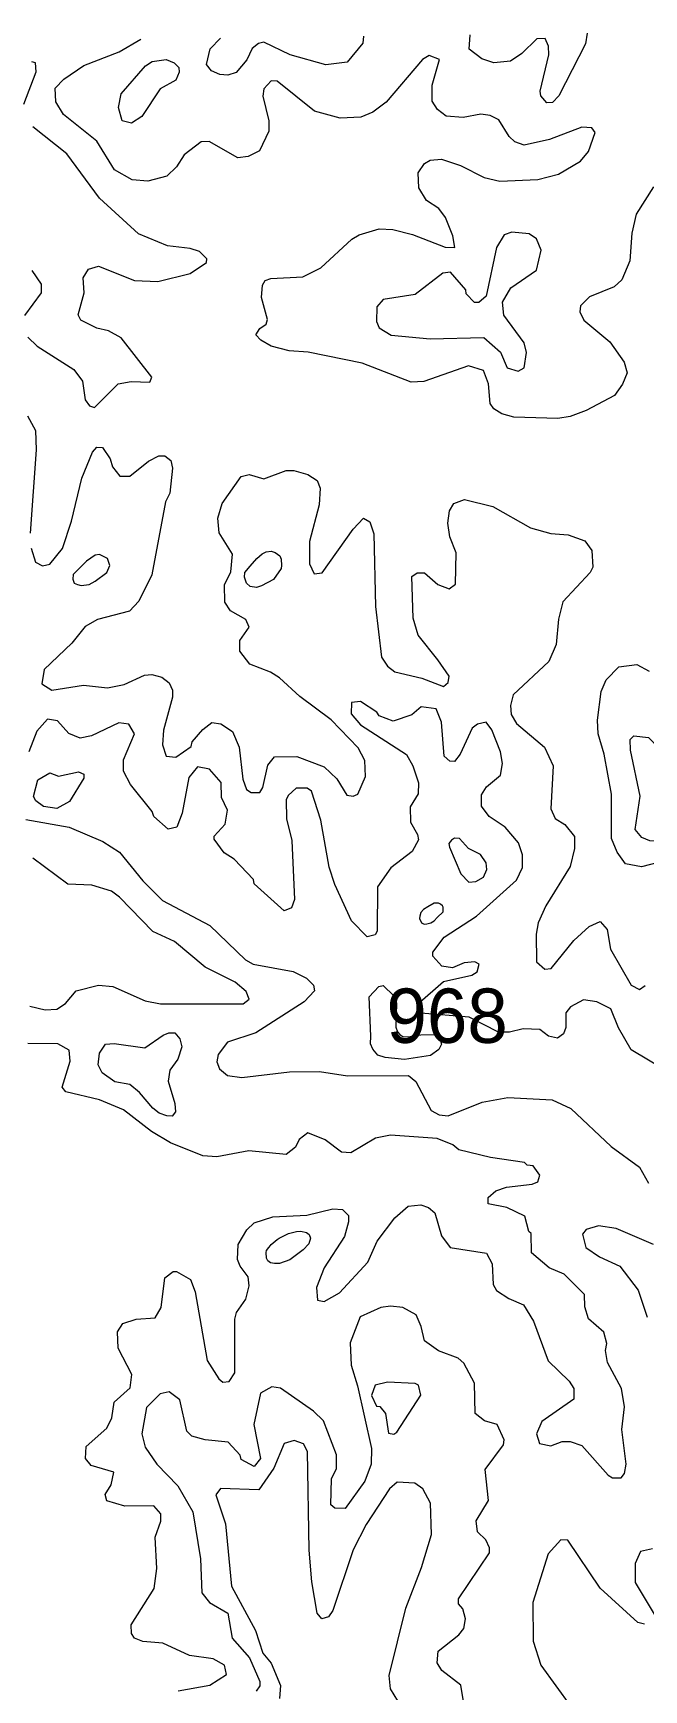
# Model space of a CAD drawing. Header units: kilometres. Extents: x 178.1 to 232.4, y 8228.7 to 8284.8.
# Drawn here: x 184.72 to 186.518, y 8279.347 to 8284.225 of the extents above; entities that cross this region are included whole.
import ezdxf

# ---------------------------------------------------------------- set-up
doc = ezdxf.new("R2010")
doc.units = ezdxf.units.KM
doc.layers.add('2', color=7, linetype='Continuous')
doc.layers.add('21', color=7, linetype='Continuous')
doc.styles.add('dgn002', font='dgn002.shx')

msp = doc.modelspace()

# ---------------------------------------------------------------- linework, layer by layer
at = {"layer": '2', "color": 3, "linetype": 'Continuous', "lineweight": 0, "flags": 128}
for points in [[(186.3502, 8284.225), (186.3454, 8284.1931), (186.2676, 8284.0405), (186.2482, 8284.021), (186.2323, 8284.0193), (186.2146, 8284.0402), (186.212, 8284.054), (186.2381, 8284.1613), (186.2364, 8284.1869), (186.2267, 8284.2093), (186.2021, 8284.2083), (186.1581, 8284.1647), (186.1254, 8284.1424), (186.0761, 8284.1377), (186.0407, 8284.1491), (186.003, 8284.1779), (186.0064, 8284.2203)], [(184.8687, 8284.1293), (184.9727, 8284.1699), (185.0372, 8284.207)], [(185.6923, 8284.216), (185.6901, 8284.1956), (185.644, 8284.1392), (185.5814, 8284.1312), (185.4761, 8284.1616), (185.3988, 8284.1981), (185.3828, 8284.1945), (185.3644, 8284.18), (185.3488, 8284.1468), (185.3174, 8284.1089), (185.2933, 8284.1014), (185.2695, 8284.1032), (185.2445, 8284.1141), (185.2296, 8284.1326), (185.241, 8284.1785), (185.271, 8284.2102)], [(184.6926, 8284.0159), (184.7284, 8284.1106), (184.7268, 8284.1373), (184.7164, 8284.1405)], [(184.785, 8284.0627), (184.8097, 8284.0899), (184.8687, 8284.1293)], [(186.4172, 8283.3159), (186.4599, 8283.256), (186.4683, 8283.2252), (186.4548, 8283.1914), (186.4313, 8283.1578), (186.3473, 8283.114), (186.3005, 8283.0965), (186.2644, 8283.0908), (186.1343, 8283.0938), (186.0995, 8283.1042), (186.0758, 8283.1186), (186.0653, 8283.1345), (186.0602, 8283.1927), (186.0453, 8283.2317), (186.0011, 8283.2453), (185.8694, 8283.1994), (185.8323, 8283.1974), (185.6883, 8283.2536), (185.5289, 8283.2852), (185.4734, 8283.2894), (185.4207, 8283.3036), (185.3897, 8283.3208), (185.3757, 8283.3369), (185.387, 8283.3551), (185.4059, 8283.3681), (185.4093, 8283.3823), (185.3921, 8283.4462), (185.3949, 8283.4834), (185.4032, 8283.4962), (185.419, 8283.5024), (185.5132, 8283.5072), (185.5662, 8283.5335), (185.6577, 8283.6183), (185.6799, 8283.631), (185.7379, 8283.6485), (185.7786, 8283.6467), (185.8365, 8283.6322), (185.9328, 8283.5944), (185.9612, 8283.5935), (185.9557, 8283.6285), (185.9338, 8283.6826), (185.914, 8283.7091), (185.8777, 8283.7327), (185.8548, 8283.7694), (185.8532, 8283.8132), (185.8717, 8283.8413), (185.8888, 8283.851), (185.922, 8283.8543), (185.9774, 8283.8349), (186.0475, 8283.8003), (186.0932, 8283.7887), (186.2052, 8283.7936), (186.2665, 8283.8093), (186.3307, 8283.8483), (186.3545, 8283.8769), (186.3742, 8283.932), (186.3644, 8283.9458), (186.3345, 8283.9482), (186.2401, 8283.9116), (186.1649, 8283.8949), (186.138, 8283.9045), (186.1213, 8283.9204), (186.0905, 8283.9702), (186.0652, 8283.9828), (186.038, 8283.9861), (185.9861, 8283.9763), (185.9355, 8283.9802), (185.9096, 8284.0005), (185.8943, 8284.0248), (185.894, 8284.0719), (185.9155, 8284.1476), (185.886, 8284.1587), (185.866, 8284.1473), (185.7586, 8284.022), (185.72, 8283.9921), (185.6843, 8283.9778), (185.6235, 8283.9749), (185.5482, 8283.9956), (185.4378, 8284.0838), (185.4202, 8284.0845), (185.3992, 8284.0606), (185.3955, 8284.0395), (185.4132, 8283.967), (185.4134, 8283.9363), (185.3863, 8283.8788), (185.3527, 8283.8613), (185.3225, 8283.8578), (185.2376, 8283.9055), (185.2139, 8283.9052), (185.1643, 8283.8669), (185.1417, 8283.8315), (185.1131, 8283.8036), (185.057, 8283.7888), (185.0112, 8283.7926), (184.9589, 8283.8224)], [(185.0938, 8284.0611), (185.0397, 8283.9796), (185.0096, 8283.96), (184.9821, 8283.9669), (184.9708, 8284.0058), (184.9789, 8284.0464), (185.0509, 8284.1285), (185.0703, 8284.1416), (185.1109, 8284.1474), (185.135, 8284.1374), (185.1491, 8284.1237), (185.1499, 8284.1103), (185.1398, 8284.0867), (185.0938, 8284.0611)], [(184.9589, 8283.8224), (184.9069, 8283.9066), (184.8088, 8283.9851), (184.7864, 8284.023), (184.785, 8284.0627)], [(184.704, 8283.3296), (184.7316, 8283.3035), (184.8394, 8283.2349), (184.8653, 8283.2001), (184.8728, 8283.1454), (184.8853, 8283.1272), (184.9001, 8283.1226), (184.9698, 8283.1928), (185.0087, 8283.1992), (185.0637, 8283.1972), (185.0695, 8283.2119), (184.9788, 8283.3276), (184.9416, 8283.3487), (184.9075, 8283.3559), (184.8602, 8283.3794), (184.8525, 8283.3951), (184.8702, 8283.4601), (184.867, 8283.5048), (184.8826, 8283.5301), (184.9119, 8283.5384), (185.0177, 8283.4963), (185.0867, 8283.4937), (185.182, 8283.5174), (185.2296, 8283.5492), (185.2306, 8283.5608), (185.2096, 8283.5816), (185.1823, 8283.5909), (185.1152, 8283.5991), (185.0295, 8283.6343), (184.9153, 8283.7387), (184.8189, 8283.8696), (184.7184, 8283.9489)], [(186.5456, 8283.7723), (186.4946, 8283.6917), (186.4821, 8283.6361), (186.4765, 8283.5542), (186.4531, 8283.4988)], [(185.9949, 8283.4574), (185.9934, 8283.469), (185.9483, 8283.5213), (185.9255, 8283.5185), (185.8445, 8283.4552), (185.75, 8283.4403), (185.7311, 8283.4191), (185.7307, 8283.3761), (185.7386, 8283.3572), (185.7734, 8283.3361), (185.8884, 8283.3245), (186.0462, 8283.3293), (186.0959, 8283.2854), (186.1149, 8283.2391), (186.1476, 8283.2295), (186.1653, 8283.2391), (186.1721, 8283.2849), (186.1651, 8283.3132), (186.1049, 8283.3944), (186.1017, 8283.4329), (186.1262, 8283.4755), (186.202, 8283.5275), (186.2151, 8283.5855), (186.2015, 8283.6189), (186.1795, 8283.6338), (186.1289, 8283.6387), (186.1065, 8283.6307), (186.0839, 8283.5939), (186.0531, 8283.4508), (186.0316, 8283.4316), (186.0193, 8283.4318), (185.9949, 8283.4574)], [(184.7163, 8283.5257), (184.7435, 8283.4859), (184.7431, 8283.4608)], [(186.4531, 8283.4988), (186.4305, 8283.4776), (186.3573, 8283.4481), (186.3308, 8283.4216), (186.3291, 8283.4047)], [(184.7431, 8283.4608), (184.6945, 8283.394)], [(186.3291, 8283.4047), (186.3406, 8283.3802), (186.4172, 8283.3159)], [(184.7035, 8283.0979), (184.727, 8283.0546), (184.7287, 8282.9985), (184.7107, 8282.7523)], [(184.714, 8282.7088), (184.727, 8282.6671), (184.7473, 8282.6565), (184.7692, 8282.6611), (184.806, 8282.7073), (184.8326, 8282.7885), (184.8627, 8282.9142), (184.8949, 8282.9917), (184.9068, 8283.0063), (184.9241, 8283.0053), (184.9463, 8282.9713), (184.9534, 8282.9479), (184.9753, 8282.921), (185.0044, 8282.9202), (185.059, 8282.9651), (185.0901, 8282.9802), (185.1077, 8282.9804), (185.125, 8282.9667), (185.1302, 8282.9444), (185.1223, 8282.8707), (185.1092, 8282.8452), (185.0693, 8282.6299), (185.0307, 8282.5521), (185.0034, 8282.5231), (184.9095, 8282.4986), (184.8733, 8282.4778), (184.8339, 8282.4291), (184.7519, 8282.3516), (184.7454, 8282.3091), (184.7748, 8282.2908), (184.868, 8282.3054), (184.9385, 8282.2975), (184.9876, 8282.3068), (185.0471, 8282.3351), (185.0694, 8282.3367), (185.0982, 8282.3291), (185.12, 8282.3118), (185.1303, 8282.29), (185.1301, 8282.2702), (185.1038, 8282.173), (185.1009, 8282.1294), (185.1116, 8282.096), (185.1395, 8282.0935), (185.1846, 8282.1249), (185.1879, 8282.1386), (185.2188, 8282.1749), (185.2454, 8282.1948), (185.2727, 8282.1916), (185.3065, 8282.169), (185.326, 8282.1228), (185.337, 8282.0283), (185.3479, 8281.9979), (185.3615, 8281.9895), (185.3874, 8281.989), (185.3959, 8282.0035), (185.4103, 8282.0701), (185.4307, 8282.0938), (185.4959, 8282.095), (185.5769, 8282.0647), (185.6137, 8282.0295), (185.6428, 8281.9818), (185.6615, 8281.9785), (185.6753, 8281.984), (185.6978, 8282.0362), (185.6963, 8282.0832), (185.6769, 8282.1207), (185.5967, 8282.2029)], [(185.3558, 8282.4757), (185.3454, 8282.4983), (185.3012, 8282.5236), (185.2837, 8282.5494), (185.2835, 8282.6006), (185.3021, 8282.6389), (185.3064, 8282.6911), (185.2671, 8282.7541), (185.2638, 8282.797), (185.2766, 8282.8399), (185.3319, 8282.9194), (185.3557, 8282.9256), (185.3987, 8282.913), (185.4646, 8282.9374), (185.4875, 8282.9376), (185.5286, 8282.9252), (185.5562, 8282.9076), (185.5647, 8282.8854), (185.5616, 8282.8365), (185.5337, 8282.728), (185.5337, 8282.6628), (185.5471, 8282.6334), (185.5706, 8282.6359), (185.6621, 8282.7648), (185.6919, 8282.7971), (185.711, 8282.786), (185.7229, 8282.7509), (185.7279, 8282.537), (185.7453, 8282.3875), (185.7631, 8282.3609), (185.7845, 8282.3449), (185.864, 8282.326), (185.9276, 8282.3015), (185.9413, 8282.3132), (185.9442, 8282.3321), (185.9114, 8282.3801), (185.8532, 8282.4525), (185.8381, 8282.5021), (185.8349, 8282.6253), (185.8504, 8282.6363), (185.8717, 8282.6364), (185.9111, 8282.6016), (185.9442, 8282.5892), (185.9634, 8282.6023), (185.9649, 8282.695), (185.946, 8282.7419), (185.9401, 8282.7823), (185.9453, 8282.8184), (185.9585, 8282.8403), (185.9899, 8282.8519), (186.0729, 8282.8308), (186.1838, 8282.7681), (186.2434, 8282.7519), (186.2948, 8282.7481), (186.3439, 8282.7297), (186.3647, 8282.7022), (186.3677, 8282.6525), (186.3598, 8282.6367), (186.2791, 8282.5501), (186.2663, 8282.4995), (186.2593, 8282.4251), (186.2379, 8282.3752), (186.1329, 8282.2769), (186.1247, 8282.2453), (186.1265, 8282.219), (186.1427, 8282.1921), (186.2248, 8282.1229), (186.251, 8282.0678), (186.2433, 8281.9409), (186.2562, 8281.9124), (186.2847, 8281.8952), (186.3138, 8281.8597), (186.3138, 8281.824), (186.3008, 8281.7713), (186.2285, 8281.6554), (186.2068, 8281.6054), (186.2003, 8281.5725), (186.202, 8281.4904), (186.2263, 8281.4692), (186.2448, 8281.4712), (186.3111, 8281.5537), (186.3567, 8281.5944), (186.3888, 8281.6092), (186.4092, 8281.5862), (186.4191, 8281.5278), (186.4801, 8281.4219), (186.5052, 8281.4087), (186.5212, 8281.4213)], [(184.9027, 8282.6113), (184.9369, 8282.637), (184.9455, 8282.6577), (184.9382, 8282.6785), (184.9149, 8282.6895), (184.9027, 8282.6883), (184.877, 8282.67), (184.8391, 8282.6333), (184.8379, 8282.6308), (184.8366, 8282.6174), (184.8403, 8282.6051), (184.8501, 8282.6015), (184.8611, 8282.599), (184.8843, 8282.6015), (184.9027, 8282.6113)], [(185.3589, 8282.6553), (185.3785, 8282.6785), (185.3944, 8282.692), (185.4054, 8282.6981), (185.4201, 8282.6993), (185.4323, 8282.6957), (185.4458, 8282.6859), (185.4494, 8282.6761), (185.4507, 8282.6577), (185.4494, 8282.6492), (185.4274, 8282.6162), (185.392, 8282.5978), (185.3773, 8282.5929), (185.3589, 8282.5954), (185.3479, 8282.6051), (185.3418, 8282.6235), (185.343, 8282.637), (185.3589, 8282.6553)], [(185.3281, 8282.4051), (185.3282, 8282.4371), (185.3558, 8282.4757)], [(185.5967, 8282.2029), (185.5053, 8282.2714), (185.4453, 8282.3265), (185.4184, 8282.3433), (185.3577, 8282.3667), (185.3281, 8282.4051)], [(186.6496, 8281.8068), (186.5107, 8281.7708), (186.4638, 8281.7792), (186.439, 8281.8135), (186.4224, 8281.8536), (186.4225, 8281.9839), (186.4011, 8282.1025), (186.3832, 8282.1617), (186.3814, 8282.2025), (186.3917, 8282.2864), (186.4064, 8282.3206), (186.444, 8282.3596), (186.4968, 8282.3664), (186.5335, 8282.3469)], [(185.8502, 8281.349), (185.8498, 8281.365), (185.9282, 8281.4327), (186.0108, 8281.4513), (186.0273, 8281.4614), (186.0326, 8281.484), (186.0197, 8281.4904), (185.9886, 8281.4873), (185.9543, 8281.4727), (185.9228, 8281.4774), (185.8961, 8281.5076), (185.8966, 8281.5186), (185.9297, 8281.5628), (186.0252, 8281.625), (186.1425, 8281.7311), (186.1607, 8281.768), (186.1607, 8281.8061), (186.149, 8281.8412), (186.1088, 8281.8867), (186.0618, 8281.9188), (186.04, 8281.9494), (186.0392, 8281.9823), (186.0539, 8282.0058), (186.0959, 8282.0403), (186.1014, 8282.0741), (186.0957, 8282.1085), (186.0696, 8282.1735), (186.0535, 8282.1965), (186.0281, 8282.1906), (186.0126, 8282.1786), (185.9772, 8282.1019), (185.9606, 8282.0808), (185.9465, 8282.0815), (185.9301, 8282.0962), (185.9218, 8282.1959), (185.9059, 8282.2352), (185.8617, 8282.2412), (185.8342, 8282.2181), (185.7799, 8282.1988), (185.7387, 8282.2148), (185.7318, 8282.2256), (185.6832, 8282.2576), (185.657, 8282.2538), (185.6558, 8282.2212), (185.6839, 8282.1881), (185.8189, 8282.1007), (185.8374, 8282.0679), (185.8543, 8282.0175), (185.8528, 8281.9854), (185.8297, 8281.9471), (185.8303, 8281.9017), (185.8513, 8281.8656), (185.8539, 8281.8497), (185.8351, 8281.8157), (185.7723, 8281.7672), (185.7332, 8281.7119), (185.7328, 8281.5811), (185.7265, 8281.5704), (185.7029, 8281.5639), (185.6568, 8281.6115), (185.6081, 8281.718), (185.5916, 8281.7692), (185.5667, 8281.9082), (185.5389, 8281.993), (185.5269, 8282.0024), (185.4938, 8282.0022), (185.4703, 8281.9807), (185.465, 8281.9675), (185.4659, 8281.9112), (185.481, 8281.8482), (185.4889, 8281.6745), (185.4804, 8281.6496), (185.4591, 8281.6408), (185.3708, 8281.7204), (185.3681, 8281.7333), (185.3119, 8281.7931), (185.2819, 8281.812), (185.253, 8281.8515), (185.2531, 8281.8604), (185.2848, 8281.8958), (185.2916, 8281.937), (185.2738, 8281.9748), (185.2732, 8282.0191), (185.2394, 8282.0581), (185.2038, 8282.0648), (185.1784, 8282.0335), (185.158, 8281.928), (185.1428, 8281.8873), (185.1176, 8281.8811), (185.0755, 8281.9181), (185.0705, 8281.9334), (185.0063, 8282.013), (184.9854, 8282.0518), (184.986, 8282.0849), (185.0182, 8282.1616)], [(184.7911, 8282.1998), (184.7618, 8282.2048), (184.7311, 8282.1702), (184.7069, 8282.1092)], [(184.8582, 8282.1493), (184.8253, 8282.1628), (184.7911, 8282.1998)], [(185.0182, 8282.1616), (185.0013, 8282.1905), (184.9719, 8282.1946), (184.8911, 8282.1556), (184.8582, 8282.1493)], [(186.5908, 8281.9679), (186.6275, 8281.9163), (186.6854, 8281.8771), (186.6838, 8281.8614), (186.6227, 8281.8443), (186.5351, 8281.8464), (186.5111, 8281.8569), (186.4921, 8281.8807), (186.5064, 8281.9787), (186.4784, 8282.1137), (186.4771, 8282.1457), (186.4883, 8282.1557), (186.531, 8282.1507), (186.5638, 8282.1177), (186.5908, 8281.9679)], [(184.8268, 8281.9628), (184.7896, 8281.9419), (184.7504, 8281.9484), (184.7277, 8281.9645), (184.7208, 8281.9771), (184.7335, 8282.0269), (184.769, 8282.0468), (184.7944, 8282.0373), (184.8533, 8282.0502), (184.8693, 8282.0436), (184.8685, 8282.0315), (184.8268, 8281.9628)], [(184.6985, 8281.9096), (184.8258, 8281.8873), (184.9246, 8281.8446), (184.9739, 8281.8133), (185.0431, 8281.7288), (185.1007, 8281.6716), (185.2401, 8281.5978), (185.3449, 8281.4966), (185.3671, 8281.484), (185.4848, 8281.4623), (185.524, 8281.4427), (185.5454, 8281.4221), (185.5482, 8281.4052), (185.5176, 8281.3727), (185.3754, 8281.2819), (185.2916, 8281.2544), (185.2645, 8281.2181), (185.2605, 8281.1962), (185.2687, 8281.176), (185.2919, 8281.1564), (185.3343, 8281.1502), (185.4742, 8281.1664), (185.5625, 8281.168), (185.6453, 8281.1549), (185.8244, 8281.1562), (185.8467, 8281.1378), (185.891, 8281.0532), (185.9146, 8281.0405), (185.9417, 8281.0367), (186.0413, 8281.0778), (186.117, 8281.0909), (186.248, 8281.0841), (186.3028, 8281.0592), (186.4212, 8280.9473), (186.5044, 8280.8865), (186.5311, 8280.839)], [(185.9789, 8281.7496), (186.0024, 8281.725), (186.0226, 8281.7269), (186.0456, 8281.7402), (186.0555, 8281.7624), (186.0532, 8281.782), (186.0371, 8281.8065), (186.001, 8281.8239), (185.9746, 8281.8541), (185.9597, 8281.8548), (185.9514, 8281.8491), (185.9439, 8281.8388), (185.9455, 8281.828), (185.9789, 8281.7496)], [(184.9503, 8281.6984), (184.8924, 8281.716), (184.8215, 8281.7197), (184.7192, 8281.7959)], [(185.0723, 8281.5801), (184.9742, 8281.6815), (184.9503, 8281.6984)], [(185.9088, 8281.6211), (185.9263, 8281.6376), (185.9268, 8281.6417), (185.9268, 8281.6515), (185.9248, 8281.6551), (185.9191, 8281.6607), (185.9135, 8281.6633), (185.9006, 8281.6633), (185.8816, 8281.653), (185.8687, 8281.6448), (185.861, 8281.6355), (185.858, 8281.6252), (185.8569, 8281.618), (185.8631, 8281.6052), (185.8708, 8281.6016), (185.8785, 8281.6021), (185.8909, 8281.6052), (185.9001, 8281.6109), (185.9088, 8281.6211)], [(185.3465, 8281.4037), (185.3143, 8281.4308), (185.2264, 8281.4753), (185.1363, 8281.5503), (185.0723, 8281.5801)], [(184.7104, 8281.3602), (184.7553, 8281.3493), (184.7895, 8281.3511), (184.8154, 8281.3684), (184.8463, 8281.4051), (184.912, 8281.4216), (184.9544, 8281.4179), (185.0498, 8281.3756), (185.0951, 8281.3674), (185.338, 8281.3673), (185.3554, 8281.381), (185.3465, 8281.4037)], [(185.7874, 8281.2984), (185.792, 8281.2844), (185.7989, 8281.2763), (185.8081, 8281.2704), (185.8238, 8281.2697), (185.8612, 8281.2752), (185.9045, 8281.2768), (185.9162, 8281.2711), (185.922, 8281.2486), (185.9138, 8281.2325), (185.8899, 8281.2144), (185.8134, 8281.2027), (185.7563, 8281.2092), (185.7347, 8281.2158), (185.7195, 8281.2333), (185.713, 8281.2494), (185.7135, 8281.2717), (185.7087, 8281.3872), (185.7378, 8281.4181), (185.7502, 8281.4213), (185.7815, 8281.3908), (185.7892, 8281.3685), (185.7874, 8281.2984)], [(186.0031, 8281.3277), (185.8613, 8281.3395), (185.8502, 8281.349)], [(186.5827, 8281.1708), (186.4798, 8281.2316), (186.4426, 8281.2959), (186.4205, 8281.3523), (186.3791, 8281.3724), (186.3396, 8281.3785), (186.3014, 8281.3577), (186.2876, 8281.3401), (186.2874, 8281.2972), (186.2814, 8281.2783), (186.2638, 8281.2655), (186.2367, 8281.2721), (186.2117, 8281.2917)], [(186.2117, 8281.2917), (186.1624, 8281.2932), (186.1222, 8281.2835), (186.0901, 8281.2836), (186.0031, 8281.3277)], [(185.9469, 8280.6499), (186.0548, 8280.6332), (186.0714, 8280.6019), (186.0737, 8280.5402), (186.084, 8280.5228), (186.1201, 8280.4989), (186.1628, 8280.4807), (186.1926, 8280.4327), (186.2361, 8280.3162), (186.2975, 8280.2564), (186.3113, 8280.2345), (186.3119, 8280.2033), (186.2172, 8280.1373), (186.202, 8280.1012), (186.2104, 8280.0722), (186.2433, 8280.0654), (186.277, 8280.0783), (186.3005, 8280.0785), (186.3351, 8280.0667), (186.412, 8279.979), (186.4256, 8279.9714), (186.4503, 8279.9718), (186.4604, 8279.9838), (186.4653, 8280.0117), (186.4526, 8280.1136), (186.4604, 8280.1802), (186.4517, 8280.2342), (186.4103, 8280.3112), (186.4045, 8280.3461), (186.409, 8280.3672), (186.3996, 8280.4), (186.3548, 8280.4397), (186.3442, 8280.4752), (186.3429, 8280.5116), (186.2829, 8280.5713), (186.2384, 8280.5897), (186.1866, 8280.6337), (186.1854, 8280.6912), (186.179, 8280.6964), (186.1667, 8280.7418), (186.1144, 8280.7676), (186.0595, 8280.7784), (186.0596, 8280.7972), (186.0819, 8280.8164), (186.1135, 8280.8276), (186.1892, 8280.8362), (186.2057, 8280.8433), (186.2112, 8280.8625), (186.1918, 8280.8896), (186.1741, 8280.8919), (186.1657, 8280.9), (186.0659, 8280.9143), (185.9731, 8280.9367), (185.9552, 8280.952), (185.9089, 8280.9705), (185.7713, 8280.9805), (185.7271, 8280.9719), (185.6549, 8280.9279), (185.6271, 8280.9299), (185.5798, 8280.967), (185.5286, 8280.9872), (185.503, 8280.9675), (185.4925, 8280.9446), (185.4645, 8280.9232), (185.3549, 8280.9345), (185.2609, 8280.9168), (185.219, 8280.9195), (185.1243, 8280.9578), (185.0683, 8280.9913), (184.9856, 8281.0552), (184.9154, 8281.084), (184.8157, 8281.1078), (184.8049, 8281.1213), (184.8289, 8281.1979), (184.8254, 8281.2309), (184.7929, 8281.2487), (184.7039, 8281.2498)], [(185.1177, 8281.1394), (185.1371, 8281.0733), (185.1386, 8281.0493), (185.1288, 8281.0365), (185.113, 8281.0375), (185.0905, 8281.0453), (185.0719, 8281.0593), (185.0331, 8281.1056), (185.004, 8281.1299), (184.9602, 8281.1373), (184.9226, 8281.1638), (184.9115, 8281.1873), (184.9153, 8281.2218), (184.9331, 8281.2486), (184.9582, 8281.2503), (185.0484, 8281.2374), (185.1025, 8281.275), (185.1195, 8281.2819), (185.1367, 8281.2814), (185.1511, 8281.2643), (185.1578, 8281.2403), (185.1455, 8281.2041), (185.1223, 8281.1714), (185.1177, 8281.1394)], [(185.147, 8279.3439), (185.24, 8279.3606), (185.2886, 8279.3924), (185.2832, 8279.4195), (185.2498, 8279.438), (185.1798, 8279.4483), (185.1018, 8279.4844), (185.0431, 8279.4893), (185.0178, 8279.4989), (185.009, 8279.5128), (185.0079, 8279.5385), (185.0756, 8279.6459), (185.0842, 8279.7039), (185.0791, 8279.7962), (185.0956, 8279.8442), (185.0956, 8279.8653), (185.0746, 8279.8887), (184.9894, 8279.8884), (184.9367, 8279.9034), (184.9315, 8279.922), (184.9495, 8279.9508), (184.9572, 8279.9876), (184.8904, 8280.008), (184.8743, 8280.0279), (184.8755, 8280.0635), (184.9362, 8280.1173), (184.9511, 8280.1482), (184.9585, 8280.1946), (185.0055, 8280.2364), (185.0101, 8280.2759), (184.9703, 8280.3528), (184.9678, 8280.4014), (184.9834, 8280.4261), (185.0227, 8280.4387), (185.0787, 8280.4424), (185.0971, 8280.4729), (185.1076, 8280.5601), (185.1315, 8280.5784), (185.1422, 8280.5786), (185.1828, 8280.5556), (185.197, 8280.5188), (185.2318, 8280.3166), (185.2659, 8280.2624), (185.2778, 8280.2533), (185.2968, 8280.2551), (185.313, 8280.2808), (185.3134, 8280.4387), (185.3186, 8280.4581), (185.346, 8280.4972), (185.3557, 8280.5362), (185.3525, 8280.5634), (185.3287, 8280.5941), (185.3215, 8280.6145), (185.3231, 8280.6585), (185.3493, 8280.7018), (185.3705, 8280.7222), (185.425, 8280.7402), (185.5258, 8280.7452), (185.6021, 8280.7631), (185.6301, 8280.7614), (185.6479, 8280.7441), (185.6485, 8280.7255), (185.636, 8280.682), (185.5762, 8280.5896), (185.5537, 8280.5314), (185.5567, 8280.4942), (185.576, 8280.4903), (185.6219, 8280.516), (185.705, 8280.6059), (185.7328, 8280.6678), (185.7843, 8280.7373)], [(185.7843, 8280.7373), (185.8234, 8280.7711), (185.8614, 8280.7748), (185.8831, 8280.7676), (185.902, 8280.7516)], [(185.902, 8280.7516), (185.9221, 8280.6843), (185.9469, 8280.6499)], [(186.5462, 8280.6583), (186.4356, 8280.7055), (186.3845, 8280.7135), (186.3474, 8280.7024), (186.3372, 8280.6883), (186.3472, 8280.6498), (186.3865, 8280.6219), (186.4466, 8280.5941), (186.501, 8280.5236), (186.5276, 8280.4446)], [(185.4438, 8280.6772), (185.4716, 8280.6911), (185.4953, 8280.6969), (185.508, 8280.6975), (185.5243, 8280.6935), (185.5324, 8280.6877), (185.5358, 8280.6767), (185.5312, 8280.6599), (185.5144, 8280.6425), (185.4756, 8280.6135), (185.4449, 8280.602), (185.4299, 8280.602), (185.4183, 8280.6043), (185.4108, 8280.6106), (185.4067, 8280.6182), (185.4055, 8280.635), (185.4067, 8280.6402), (185.4136, 8280.65), (185.4148, 8280.6506), (185.4206, 8280.6581), (185.4385, 8280.6732), (185.4438, 8280.6772)], [(185.9926, 8279.2778), (185.9783, 8279.3606), (185.9231, 8279.4044), (185.9092, 8279.4268), (185.9125, 8279.461), (185.9728, 8279.509), (185.9874, 8279.5282), (185.9926, 8279.5559), (185.9846, 8279.5857), (185.9719, 8279.6001), (185.9716, 8279.6151), (186.0635, 8279.7501), (186.0634, 8279.7657), (186.0519, 8279.7888), (186.0276, 8279.8121), (186.0242, 8279.845), (186.0602, 8279.9048), (186.0507, 8279.9961), (186.1043, 8280.0683), (186.1063, 8280.0837), (186.0854, 8280.1287), (186.0485, 8280.1389), (186.0212, 8280.161), (186.019, 8280.2497), (185.9878, 8280.3088), (185.971, 8280.3237), (185.9134, 8280.3449), (185.8715, 8280.3743), (185.8621, 8280.4166), (185.8468, 8280.451), (185.8081, 8280.4733), (185.7718, 8280.4769), (185.7435, 8280.4725), (185.682, 8280.4454), (185.6529, 8280.3687), (185.6555, 8280.3031), (185.675, 8280.2423), (185.7158, 8280.058), (185.7149, 8280.0119), (185.6964, 8279.9611), (185.6385, 8279.8808), (185.6075, 8279.8824), (185.5963, 8279.8916), (185.5977, 8279.9684), (185.6125, 8279.9987), (185.6125, 8280.039), (185.5747, 8280.1388), (185.5451, 8280.1675), (185.4477, 8280.2356), (185.422, 8280.2396), (185.3888, 8280.2209), (185.3692, 8280.1286), (185.3887, 8280.0287), (185.3701, 8280.0048), (185.3318, 8280.0258), (185.3289, 8280.0376), (185.2941, 8280.0768), (185.2257, 8280.0832), (185.1867, 8280.0945), (185.1717, 8280.1089), (185.1517, 8280.2013), (185.1202, 8280.2245), (185.0933, 8280.2185), (185.0534, 8280.1788), (185.04, 8280.1009), (185.0499, 8280.0612), (185.0837, 8280.0116), (185.1455, 8279.9478), (185.1896, 8279.8711), (185.2126, 8279.7328), (185.2159, 8279.633), (185.239, 8279.6047), (185.293, 8279.5726), (185.3059, 8279.499), (185.3563, 8279.4411), (185.3869, 8279.3714), (185.3869, 8279.3594), (185.3767, 8279.343)], [(185.7158, 8280.2137), (185.7303, 8280.1821), (185.7401, 8280.1812), (185.7573, 8280.1606), (185.7657, 8280.1026), (185.7813, 8280.1002), (185.7904, 8280.1057), (185.8608, 8280.2149), (185.8545, 8280.2437), (185.8444, 8280.2495), (185.7626, 8280.2529), (185.7264, 8280.2446), (185.7158, 8280.2137)], [(185.5321, 8279.7579), (185.5273, 8280.0489), (185.5157, 8280.0712), (185.4882, 8280.0817), (185.4586, 8280.0726), (185.4286, 8280.0001), (185.3842, 8279.9361), (185.2715, 8279.9402), (185.2576, 8279.9211), (185.2864, 8279.8355), (185.3038, 8279.6525), (185.3741, 8279.5216), (185.3955, 8279.455), (185.42, 8279.4261), (185.448, 8279.3601), (185.4448, 8279.322)], [(185.8149, 8279.2794), (185.7713, 8279.3497), (185.7675, 8279.3897), (185.8166, 8279.5874), (185.863, 8279.7072), (185.8921, 8279.8047), (185.8891, 8279.8967), (185.8668, 8279.9393), (185.8436, 8279.9561), (185.7914, 8279.9583), (185.7684, 8279.9392), (185.7002, 8279.8338), (185.6622, 8279.7592)], [(186.5199, 8279.5404), (186.4995, 8279.5458), (186.3886, 8279.6468), (186.2936, 8279.7874), (186.2734, 8279.7887), (186.2357, 8279.7479), (186.1903, 8279.6038), (186.192, 8279.49), (186.2139, 8279.4196), (186.3024, 8279.2984)], [(185.5563, 8279.573), (185.5397, 8279.6648), (185.5321, 8279.7579)], [(185.6622, 8279.7592), (185.6023, 8279.5809), (185.5893, 8279.5623), (185.5695, 8279.5558), (185.5563, 8279.573)], [(186.5428, 8279.7624), (186.5077, 8279.7549), (186.4919, 8279.7195), (186.4918, 8279.6628), (186.5475, 8279.5702)]]:
    msp.add_lwpolyline(points, dxfattribs=at)

# ---------------------------------------------------------------- texts
at = {"layer": '21', "color": 7, "linetype": 'Continuous', "lineweight": 0, "style": 'dgn002'}
msp.add_text('968', height=0.16, dxfattribs=at).set_placement((185.7599, 8281.2519))

doc.saveas('drawing.dxf')
